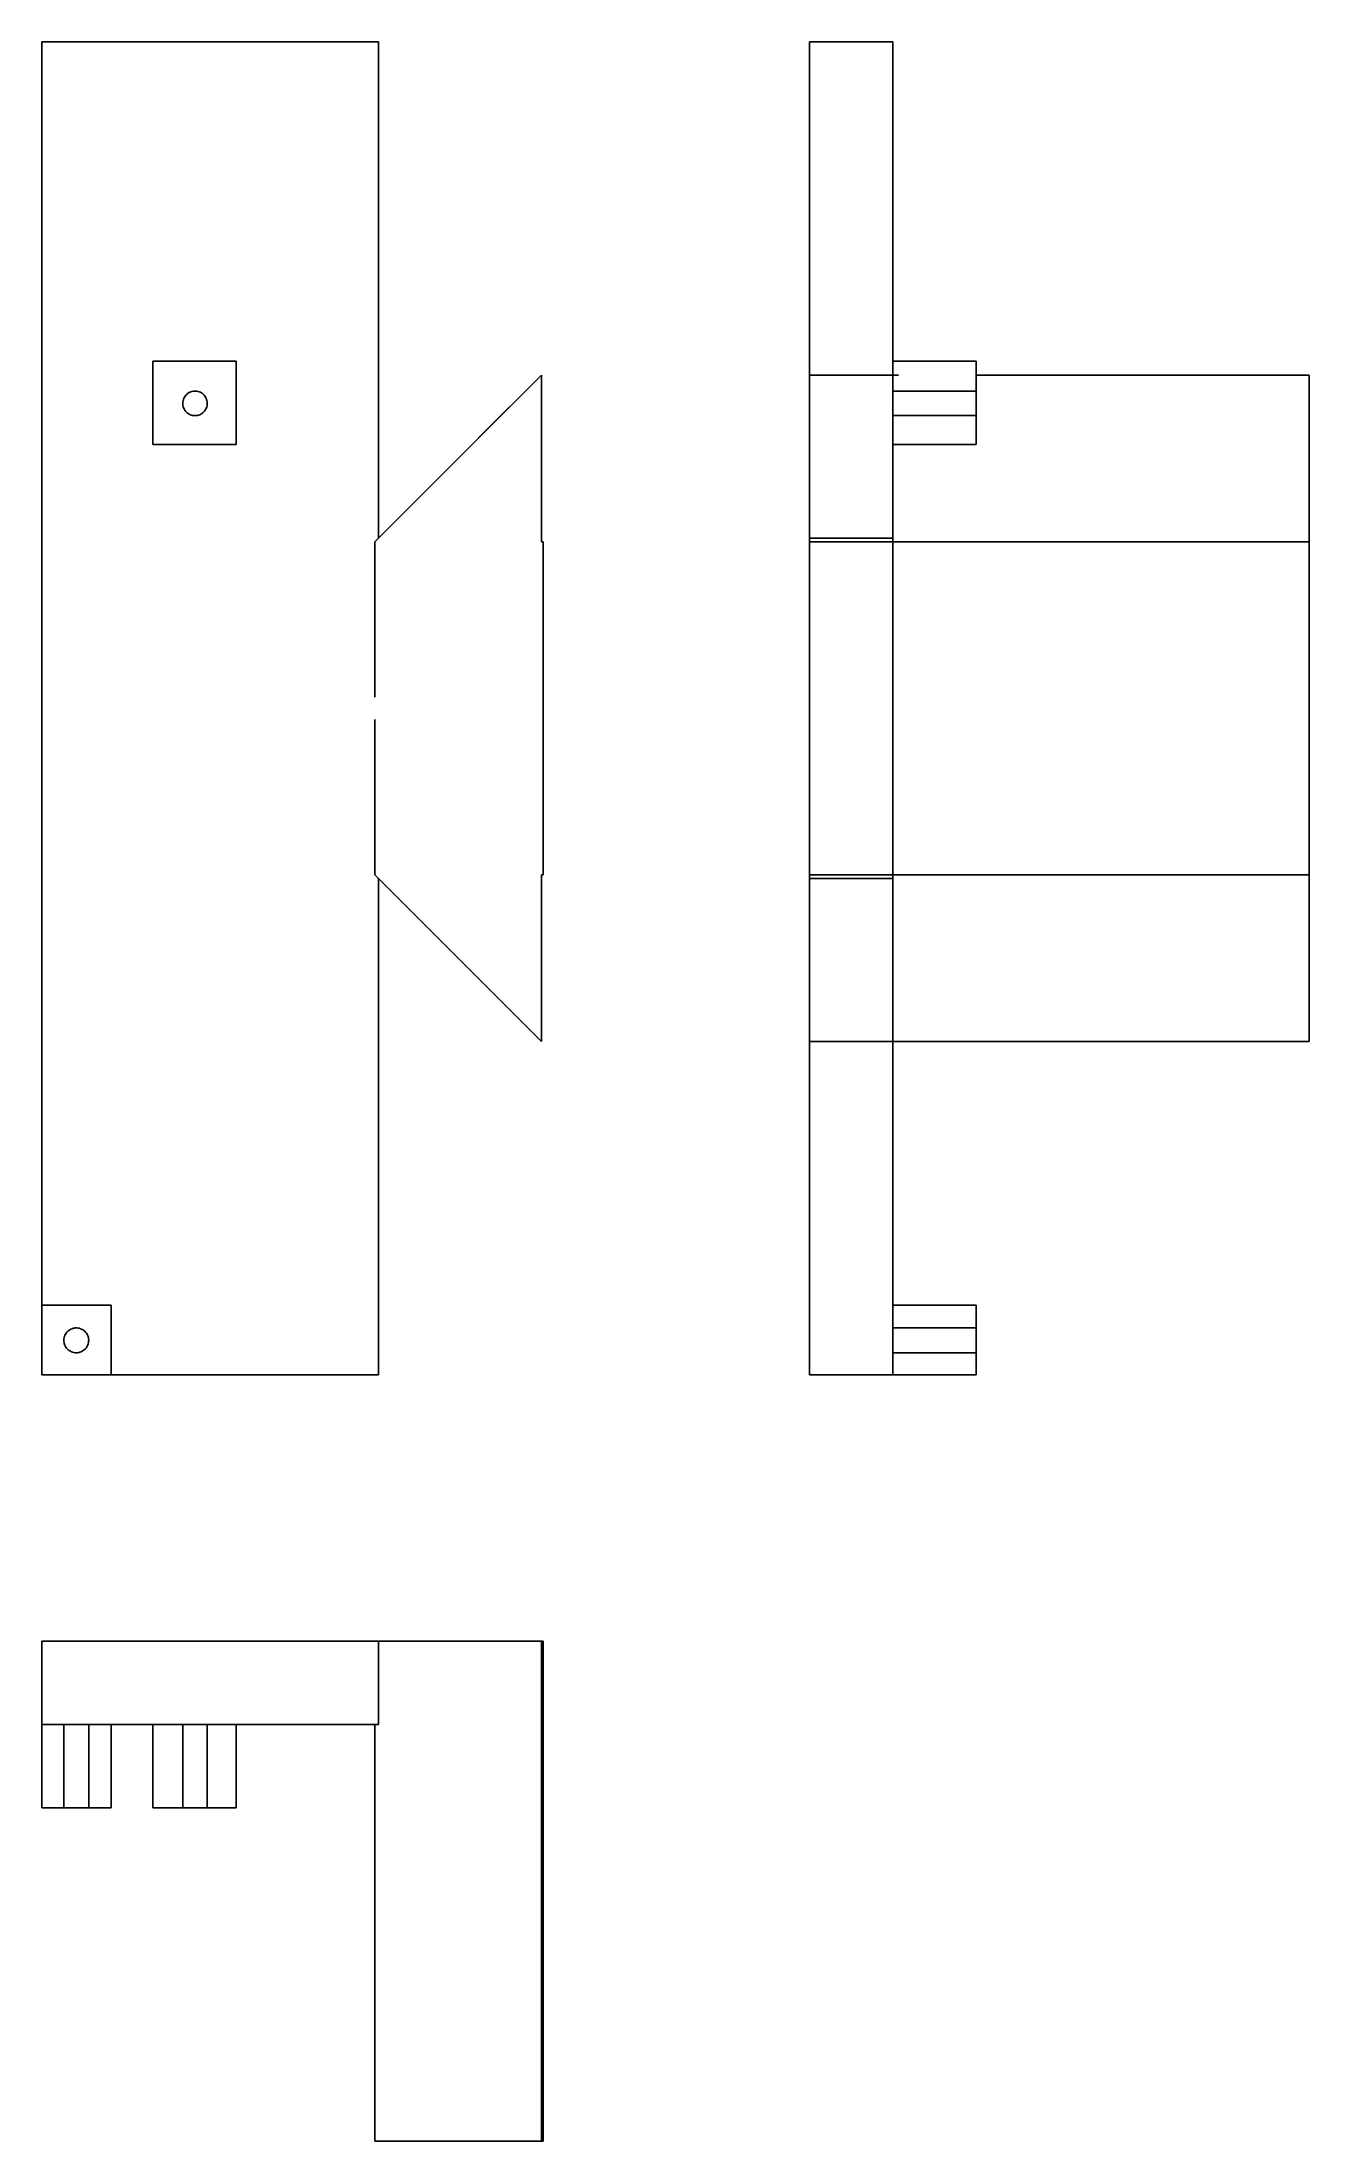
# Model space of a CAD drawing. Extents: x 0 to 1.43, y 0 to 2.36.
import ezdxf

# ---------------------------------------------------------------- set-up
doc = ezdxf.new("R2010")
doc.units = 0
doc.linetypes.add('HIDDEN', pattern=[0.075, 0.050025, -0.024975])
for name, color, linetype in [('FRONT', 7, 'CONTINUOUS'), ('FRONT_HID', 7, 'HIDDEN'), ('LEFT', 7, 'CONTINUOUS'), ('LEFT_HID', 7, 'HIDDEN'), ('TOP', 7, 'CONTINUOUS'), ('TOP_HID', 7, 'HIDDEN')]:
    doc.layers.add(name, color=color, linetype=linetype)

msp = doc.modelspace()

# ---------------------------------------------------------------- linework, layer by layer
at = {"layer": 'FRONT'}
for p, q in [((0.378947, 2.3625), (0, 2.3625)), ((0, 2.3625), (0, 0.8625)), ((0.378947, 1.803947), (0.378947, 2.3625)), ((0.5625, 1.9875), (0.378947, 1.803947)), ((0.5625, 1.8), (0.5625, 1.9875)), ((0.564474, 1.8), (0.5625, 1.8)), ((0.564474, 1.425), (0.564474, 1.8)), ((0.378947, 0.8625), (0.378947, 1.421053)), ((0.378947, 1.421053), (0.5625, 1.2375)), ((0.5625, 1.425), (0.564474, 1.425)), ((0.5625, 1.2375), (0.5625, 1.425)), ((0, 0.8625), (0.378947, 0.8625))]:
    msp.add_line(p, q, dxfattribs=at)
at = {"layer": 'FRONT_HID', "linetype": 'HIDDEN'}
for p, q in [((0, 2.3625), (0, 0.940625)), ((0.125, 1.909375), (0.125, 2.003125)), ((0.125, 2.003125), (0.21875, 2.003125)), ((0.21875, 2.003125), (0.125, 2.003125)), ((0.125, 2.003125), (0.125, 1.909375)), ((0.21875, 2.003125), (0.21875, 1.909375)), ((0.21875, 1.909375), (0.21875, 2.003125)), ((0.5625, 1.9875), (0.375, 1.8)), ((0.159775, 1.961439), (0.159272, 1.960157)), ((0.159272, 1.960157), (0.159775, 1.961439)), ((0.160404, 1.962664), (0.159775, 1.961439)), ((0.159775, 1.961439), (0.160404, 1.962664)), ((0.161151, 1.963821), (0.160404, 1.962664)), ((0.160404, 1.962664), (0.161151, 1.963821)), ((0.16201, 1.964898), (0.161151, 1.963821)), ((0.161151, 1.963821), (0.16201, 1.964898)), ((0.162971, 1.965884), (0.16201, 1.964898)), ((0.16201, 1.964898), (0.162971, 1.965884)), ((0.164026, 1.96677), (0.162971, 1.965884)), ((0.162971, 1.965884), (0.164026, 1.96677)), ((0.165164, 1.967545), (0.164026, 1.96677)), ((0.164026, 1.96677), (0.165164, 1.967545)), ((0.166374, 1.968204), (0.165164, 1.967545)), ((0.165164, 1.967545), (0.166374, 1.968204)), ((0.167643, 1.968739), (0.166374, 1.968204)), ((0.166374, 1.968204), (0.167643, 1.968739)), ((0.168959, 1.969145), (0.167643, 1.968739)), ((0.167643, 1.968739), (0.168959, 1.969145)), ((0.170309, 1.969418), (0.168959, 1.969145)), ((0.168959, 1.969145), (0.170309, 1.969418)), ((0.17168, 1.969555), (0.170309, 1.969418)), ((0.170309, 1.969418), (0.17168, 1.969555)), ((0.173057, 1.969555), (0.17168, 1.969555)), ((0.17168, 1.969555), (0.173057, 1.969555)), ((0.174428, 1.969418), (0.173057, 1.969555)), ((0.173057, 1.969555), (0.174428, 1.969418)), ((0.175778, 1.969145), (0.174428, 1.969418)), ((0.174428, 1.969418), (0.175778, 1.969145)), ((0.177094, 1.968739), (0.175778, 1.969145)), ((0.175778, 1.969145), (0.177094, 1.968739)), ((0.178363, 1.968204), (0.177094, 1.968739)), ((0.177094, 1.968739), (0.178363, 1.968204)), ((0.179572, 1.967545), (0.178363, 1.968204)), ((0.178363, 1.968204), (0.179572, 1.967545)), ((0.18071, 1.96677), (0.179572, 1.967545)), ((0.179572, 1.967545), (0.18071, 1.96677)), ((0.181766, 1.965884), (0.18071, 1.96677)), ((0.18071, 1.96677), (0.181766, 1.965884)), ((0.182727, 1.964898), (0.181766, 1.965884)), ((0.181766, 1.965884), (0.182727, 1.964898)), ((0.183586, 1.963821), (0.182727, 1.964898)), ((0.182727, 1.964898), (0.183586, 1.963821)), ((0.184333, 1.962664), (0.183586, 1.963821)), ((0.183586, 1.963821), (0.184333, 1.962664)), ((0.184962, 1.961439), (0.184333, 1.962664)), ((0.184333, 1.962664), (0.184962, 1.961439)), ((0.185465, 1.960157), (0.184962, 1.961439)), ((0.184962, 1.961439), (0.185465, 1.960157)), ((0.15866, 1.957474), (0.158557, 1.956101)), ((0.158557, 1.956101), (0.15866, 1.957474)), ((0.158557, 1.956101), (0.158591, 1.954724)), ((0.158591, 1.954724), (0.158557, 1.956101)), ((0.158591, 1.954724), (0.158763, 1.953357)), ((0.158763, 1.953357), (0.158591, 1.954724)), ((0.158899, 1.958831), (0.15866, 1.957474)), ((0.15866, 1.957474), (0.158899, 1.958831)), ((0.158763, 1.953357), (0.159069, 1.952015)), ((0.159069, 1.952015), (0.158763, 1.953357)), ((0.159272, 1.960157), (0.158899, 1.958831)), ((0.158899, 1.958831), (0.159272, 1.960157)), ((0.159069, 1.952015), (0.159508, 1.950709)), ((0.159508, 1.950709), (0.159069, 1.952015)), ((0.159508, 1.950709), (0.160074, 1.949454)), ((0.160074, 1.949454), (0.159508, 1.950709)), ((0.160074, 1.949454), (0.160763, 1.948261)), ((0.160763, 1.948261), (0.160074, 1.949454)), ((0.160763, 1.948261), (0.161567, 1.947143)), ((0.161567, 1.947143), (0.160763, 1.948261)), ((0.161567, 1.947143), (0.162478, 1.94611)), ((0.162478, 1.94611), (0.161567, 1.947143)), ((0.162478, 1.94611), (0.163488, 1.945173)), ((0.163488, 1.945173), (0.162478, 1.94611)), ((0.163488, 1.945173), (0.164586, 1.944341)), ((0.164586, 1.944341), (0.163488, 1.945173)), ((0.164586, 1.944341), (0.165761, 1.943623)), ((0.165761, 1.943623), (0.164586, 1.944341)), ((0.165761, 1.943623), (0.167002, 1.943026)), ((0.167002, 1.943026), (0.165761, 1.943623)), ((0.167002, 1.943026), (0.168296, 1.942555)), ((0.168296, 1.942555), (0.167002, 1.943026)), ((0.168296, 1.942555), (0.169631, 1.942215)), ((0.169631, 1.942215), (0.168296, 1.942555)), ((0.169631, 1.942215), (0.170993, 1.942009)), ((0.170993, 1.942009), (0.169631, 1.942215)), ((0.170993, 1.942009), (0.172368, 1.941941)), ((0.172368, 1.941941), (0.170993, 1.942009)), ((0.172368, 1.941941), (0.173744, 1.942009)), ((0.173744, 1.942009), (0.172368, 1.941941)), ((0.173744, 1.942009), (0.175106, 1.942215)), ((0.175106, 1.942215), (0.173744, 1.942009)), ((0.175106, 1.942215), (0.176441, 1.942555)), ((0.176441, 1.942555), (0.175106, 1.942215)), ((0.176441, 1.942555), (0.177735, 1.943026)), ((0.177735, 1.943026), (0.176441, 1.942555)), ((0.177735, 1.943026), (0.178976, 1.943623)), ((0.178976, 1.943623), (0.177735, 1.943026)), ((0.178976, 1.943623), (0.180151, 1.944341)), ((0.180151, 1.944341), (0.178976, 1.943623)), ((0.180151, 1.944341), (0.181249, 1.945173)), ((0.181249, 1.945173), (0.180151, 1.944341)), ((0.181249, 1.945173), (0.182259, 1.94611)), ((0.182259, 1.94611), (0.181249, 1.945173)), ((0.182259, 1.94611), (0.18317, 1.947143)), ((0.18317, 1.947143), (0.182259, 1.94611)), ((0.18317, 1.947143), (0.183974, 1.948261)), ((0.183974, 1.948261), (0.18317, 1.947143)), ((0.183974, 1.948261), (0.184663, 1.949454)), ((0.184663, 1.949454), (0.183974, 1.948261)), ((0.184663, 1.949454), (0.185229, 1.950709)), ((0.185229, 1.950709), (0.184663, 1.949454)), ((0.185229, 1.950709), (0.185668, 1.952015)), ((0.185668, 1.952015), (0.185229, 1.950709)), ((0.185838, 1.958831), (0.185465, 1.960157)), ((0.185465, 1.960157), (0.185838, 1.958831)), ((0.185668, 1.952015), (0.185974, 1.953357)), ((0.185974, 1.953357), (0.185668, 1.952015)), ((0.186077, 1.957474), (0.185838, 1.958831)), ((0.185838, 1.958831), (0.186077, 1.957474)), ((0.185974, 1.953357), (0.186146, 1.954724)), ((0.186146, 1.954724), (0.185974, 1.953357)), ((0.18618, 1.956101), (0.186077, 1.957474)), ((0.186077, 1.957474), (0.18618, 1.956101)), ((0.186146, 1.954724), (0.18618, 1.956101)), ((0.18618, 1.956101), (0.186146, 1.954724)), ((0.21875, 1.909375), (0.125, 1.909375)), ((0.125, 1.909375), (0.21875, 1.909375)), ((0.375, 1.8), (0.378947, 1.803947)), ((0.375, 1.8), (0.375, 1.425)), ((0.375, 1.425), (0.375, 1.8)), ((0.378947, 1.421053), (0.375, 1.425)), ((0.375, 1.425), (0.5625, 1.2375)), ((0, 0.940625), (0, 0.8625)), ((0.078125, 0.940625), (0, 0.940625)), ((0, 0.940625), (0, 0.8625)), ((0.078125, 0.940625), (0, 0.940625)), ((0.078125, 0.8625), (0.078125, 0.940625)), ((0.078125, 0.8625), (0.078125, 0.940625)), ((0.02478, 0.90289), (0.024675, 0.9015)), ((0.02478, 0.90289), (0.024675, 0.9015)), ((0.024675, 0.9015), (0.02471, 0.900107)), ((0.024675, 0.9015), (0.02471, 0.900107)), ((0.02471, 0.900107), (0.024883, 0.898724)), ((0.02471, 0.900107), (0.024883, 0.898724)), ((0.025022, 0.904262), (0.02478, 0.90289)), ((0.025022, 0.904262), (0.02478, 0.90289)), ((0.024883, 0.898724), (0.025194, 0.897365)), ((0.024883, 0.898724), (0.025194, 0.897365)), ((0.025399, 0.905604), (0.025022, 0.904262)), ((0.025399, 0.905604), (0.025022, 0.904262)), ((0.025908, 0.906901), (0.025399, 0.905604)), ((0.025908, 0.906901), (0.025399, 0.905604)), ((0.026544, 0.908141), (0.025908, 0.906901)), ((0.026544, 0.908141), (0.025908, 0.906901)), ((0.0273, 0.909312), (0.026544, 0.908141)), ((0.0273, 0.909312), (0.026544, 0.908141)), ((0.028169, 0.910402), (0.0273, 0.909312)), ((0.028169, 0.910402), (0.0273, 0.909312)), ((0.029142, 0.9114), (0.028169, 0.910402)), ((0.029142, 0.9114), (0.028169, 0.910402)), ((0.03021, 0.912295), (0.029142, 0.9114)), ((0.03021, 0.912295), (0.029142, 0.9114)), ((0.031362, 0.913081), (0.03021, 0.912295)), ((0.031362, 0.913081), (0.03021, 0.912295)), ((0.032586, 0.913747), (0.031362, 0.913081)), ((0.032586, 0.913747), (0.031362, 0.913081)), ((0.03387, 0.914288), (0.032586, 0.913747)), ((0.03387, 0.914288), (0.032586, 0.913747)), ((0.035202, 0.914699), (0.03387, 0.914288)), ((0.035202, 0.914699), (0.03387, 0.914288)), ((0.036568, 0.914975), (0.035202, 0.914699)), ((0.036568, 0.914975), (0.035202, 0.914699)), ((0.037954, 0.915114), (0.036568, 0.914975)), ((0.037954, 0.915114), (0.036568, 0.914975)), ((0.039348, 0.915114), (0.037954, 0.915114)), ((0.039348, 0.915114), (0.037954, 0.915114)), ((0.040735, 0.914975), (0.039348, 0.915114)), ((0.040735, 0.914975), (0.039348, 0.915114)), ((0.042101, 0.914699), (0.040735, 0.914975)), ((0.042101, 0.914699), (0.040735, 0.914975)), ((0.043433, 0.914288), (0.042101, 0.914699)), ((0.043433, 0.914288), (0.042101, 0.914699)), ((0.044717, 0.913747), (0.043433, 0.914288)), ((0.044717, 0.913747), (0.043433, 0.914288)), ((0.045941, 0.913081), (0.044717, 0.913747)), ((0.045941, 0.913081), (0.044717, 0.913747)), ((0.047093, 0.912295), (0.045941, 0.913081)), ((0.047093, 0.912295), (0.045941, 0.913081)), ((0.04816, 0.9114), (0.047093, 0.912295)), ((0.04816, 0.9114), (0.047093, 0.912295)), ((0.049133, 0.910402), (0.04816, 0.9114)), ((0.049133, 0.910402), (0.04816, 0.9114)), ((0.050002, 0.909312), (0.049133, 0.910402)), ((0.050002, 0.909312), (0.049133, 0.910402)), ((0.050759, 0.908141), (0.050002, 0.909312)), ((0.050759, 0.908141), (0.050002, 0.909312)), ((0.051394, 0.906901), (0.050759, 0.908141)), ((0.051394, 0.906901), (0.050759, 0.908141)), ((0.051904, 0.905604), (0.051394, 0.906901)), ((0.051904, 0.905604), (0.051394, 0.906901)), ((0.052281, 0.904262), (0.051904, 0.905604)), ((0.052281, 0.904262), (0.051904, 0.905604)), ((0.052109, 0.897365), (0.052419, 0.898724)), ((0.052109, 0.897365), (0.052419, 0.898724)), ((0.052523, 0.90289), (0.052281, 0.904262)), ((0.052523, 0.90289), (0.052281, 0.904262)), ((0.052419, 0.898724), (0.052592, 0.900107)), ((0.052419, 0.898724), (0.052592, 0.900107)), ((0.052627, 0.9015), (0.052523, 0.90289)), ((0.052627, 0.9015), (0.052523, 0.90289)), ((0.052592, 0.900107), (0.052627, 0.9015)), ((0.052592, 0.900107), (0.052627, 0.9015)), ((0.025194, 0.897365), (0.025637, 0.896044)), ((0.025194, 0.897365), (0.025637, 0.896044)), ((0.025637, 0.896044), (0.026211, 0.894773)), ((0.025637, 0.896044), (0.026211, 0.894773)), ((0.026211, 0.894773), (0.026908, 0.893566)), ((0.026211, 0.894773), (0.026908, 0.893566)), ((0.026908, 0.893566), (0.027721, 0.892435)), ((0.026908, 0.893566), (0.027721, 0.892435)), ((0.027721, 0.892435), (0.028643, 0.89139)), ((0.027721, 0.892435), (0.028643, 0.89139)), ((0.028643, 0.89139), (0.029665, 0.890442)), ((0.028643, 0.89139), (0.029665, 0.890442)), ((0.029665, 0.890442), (0.030776, 0.8896)), ((0.029665, 0.890442), (0.030776, 0.8896)), ((0.030776, 0.8896), (0.031965, 0.888874)), ((0.030776, 0.8896), (0.031965, 0.888874)), ((0.031965, 0.888874), (0.033221, 0.888269)), ((0.031965, 0.888874), (0.033221, 0.888269)), ((0.033221, 0.888269), (0.034531, 0.887792)), ((0.033221, 0.888269), (0.034531, 0.887792)), ((0.034531, 0.887792), (0.035881, 0.887448)), ((0.034531, 0.887792), (0.035881, 0.887448)), ((0.035881, 0.887448), (0.037259, 0.887241)), ((0.035881, 0.887448), (0.037259, 0.887241)), ((0.037259, 0.887241), (0.038651, 0.887171)), ((0.037259, 0.887241), (0.038651, 0.887171)), ((0.038651, 0.887171), (0.040043, 0.887241)), ((0.038651, 0.887171), (0.040043, 0.887241)), ((0.040043, 0.887241), (0.041421, 0.887448)), ((0.040043, 0.887241), (0.041421, 0.887448)), ((0.041421, 0.887448), (0.042772, 0.887792)), ((0.041421, 0.887448), (0.042772, 0.887792)), ((0.042772, 0.887792), (0.044082, 0.888269)), ((0.042772, 0.887792), (0.044082, 0.888269)), ((0.044082, 0.888269), (0.045337, 0.888874)), ((0.044082, 0.888269), (0.045337, 0.888874)), ((0.045337, 0.888874), (0.046527, 0.8896)), ((0.045337, 0.888874), (0.046527, 0.8896)), ((0.046527, 0.8896), (0.047638, 0.890442)), ((0.046527, 0.8896), (0.047638, 0.890442)), ((0.047638, 0.890442), (0.048659, 0.89139)), ((0.047638, 0.890442), (0.048659, 0.89139)), ((0.048659, 0.89139), (0.049582, 0.892435)), ((0.048659, 0.89139), (0.049582, 0.892435)), ((0.049582, 0.892435), (0.050395, 0.893566)), ((0.049582, 0.892435), (0.050395, 0.893566)), ((0.050395, 0.893566), (0.051092, 0.894773)), ((0.050395, 0.893566), (0.051092, 0.894773)), ((0.051092, 0.894773), (0.051665, 0.896044)), ((0.051092, 0.894773), (0.051665, 0.896044)), ((0.051665, 0.896044), (0.052109, 0.897365)), ((0.051665, 0.896044), (0.052109, 0.897365)), ((0, 0.8625), (0.078125, 0.8625)), ((0, 0.8625), (0.078125, 0.8625)), ((0.078125, 0.8625), (0.378947, 0.8625))]:
    msp.add_line(p, q, dxfattribs=at)
at = {"layer": 'LEFT'}
for p, q in [((0.864474, 2.3625), (0.864474, 0.8625)), ((0.864474, 2.3625), (0.958224, 2.3625)), ((0.958224, 2.3625), (0.958224, 0.940625)), ((0.958224, 2.003125), (1.051974, 2.003125)), ((1.051974, 2.003125), (1.051974, 1.909375)), ((1.051974, 1.9875), (1.426974, 1.9875)), ((1.426974, 1.9875), (1.426974, 1.8)), ((0.958224, 1.909375), (1.051974, 1.909375)), ((0.958224, 1.8), (1.426974, 1.8)), ((1.426974, 1.8), (1.426974, 1.425)), ((0.958224, 1.425), (1.426974, 1.425)), ((1.426974, 1.425), (1.426974, 1.2375)), ((0.958224, 1.2375), (1.426974, 1.2375)), ((0.958224, 0.940625), (1.051974, 0.940625)), ((1.051974, 0.940625), (1.051974, 0.8625)), ((0.864474, 0.8625), (0.958224, 0.8625)), ((0.958224, 0.8625), (1.051974, 0.8625))]:
    msp.add_line(p, q, dxfattribs=at)
at = {"layer": 'LEFT_HID', "linetype": 'HIDDEN'}
for p, q in [((0.864474, 1.803947), (0.864474, 2.3625)), ((0.958224, 1.803947), (0.958224, 2.3625)), ((0.864474, 2.003125), (0.864474, 1.909375)), ((0.864474, 1.909375), (0.864474, 2.003125)), ((0.864474, 1.8), (0.864474, 1.9875)), ((0.864474, 1.9875), (0.864474, 1.803947)), ((0.864474, 1.9875), (1.051974, 1.9875)), ((0.958224, 2.003125), (0.958224, 1.909375)), ((0.958224, 1.909375), (0.958224, 2.003125)), ((0.864474, 1.968257), (0.864474, 1.969134)), ((0.864474, 1.969134), (0.864474, 1.968257)), ((0.864474, 1.967379), (0.864474, 1.968257)), ((0.864474, 1.968257), (0.864474, 1.967379)), ((0.864474, 1.966502), (0.864474, 1.967379)), ((0.864474, 1.967379), (0.864474, 1.966502)), ((0.864474, 1.965625), (0.864474, 1.966502)), ((0.864474, 1.966502), (0.864474, 1.965625)), ((0.864474, 1.964748), (0.864474, 1.965625)), ((0.864474, 1.965625), (0.864474, 1.964748)), ((0.864474, 1.963871), (0.864474, 1.964748)), ((0.864474, 1.964748), (0.864474, 1.963871)), ((0.864474, 1.962993), (0.864474, 1.963871)), ((0.864474, 1.963871), (0.864474, 1.962993)), ((0.864474, 1.962116), (0.864474, 1.962993)), ((0.864474, 1.962993), (0.864474, 1.962116)), ((0.864474, 1.961239), (0.864474, 1.962116)), ((0.864474, 1.962116), (0.864474, 1.961239)), ((0.864474, 1.960362), (0.864474, 1.961239)), ((0.864474, 1.961239), (0.864474, 1.960362)), ((0.958224, 1.941941), (0.958224, 1.969572)), ((0.958224, 1.969572), (0.958224, 1.941941)), ((1.051974, 1.969572), (0.958224, 1.969572)), ((1.051974, 1.941941), (1.051974, 1.969572)), ((1.051974, 1.969572), (1.051974, 1.941941)), ((0.864474, 1.959485), (0.864474, 1.960362)), ((0.864474, 1.960362), (0.864474, 1.959485)), ((0.864474, 1.958607), (0.864474, 1.959485)), ((0.864474, 1.959485), (0.864474, 1.958607)), ((0.864474, 1.95773), (0.864474, 1.958607)), ((0.864474, 1.958607), (0.864474, 1.95773)), ((0.864474, 1.956853), (0.864474, 1.95773)), ((0.864474, 1.95773), (0.864474, 1.956853)), ((0.864474, 1.955976), (0.864474, 1.956853)), ((0.864474, 1.956853), (0.864474, 1.955976)), ((0.864474, 1.955099), (0.864474, 1.955976)), ((0.864474, 1.955976), (0.864474, 1.955099)), ((0.864474, 1.954221), (0.864474, 1.955099)), ((0.864474, 1.955099), (0.864474, 1.954221)), ((0.864474, 1.953344), (0.864474, 1.954221)), ((0.864474, 1.954221), (0.864474, 1.953344)), ((0.864474, 1.952467), (0.864474, 1.953344)), ((0.864474, 1.953344), (0.864474, 1.952467)), ((0.864474, 1.95159), (0.864474, 1.952467)), ((0.864474, 1.952467), (0.864474, 1.95159)), ((0.864474, 1.950713), (0.864474, 1.95159)), ((0.864474, 1.95159), (0.864474, 1.950713)), ((0.864474, 1.949836), (0.864474, 1.950713)), ((0.864474, 1.950713), (0.864474, 1.949836)), ((0.864474, 1.948958), (0.864474, 1.949836)), ((0.864474, 1.949836), (0.864474, 1.948958)), ((0.864474, 1.948081), (0.864474, 1.948958)), ((0.864474, 1.948958), (0.864474, 1.948081)), ((0.864474, 1.947204), (0.864474, 1.948081)), ((0.864474, 1.948081), (0.864474, 1.947204)), ((0.864474, 1.946327), (0.864474, 1.947204)), ((0.864474, 1.947204), (0.864474, 1.946327)), ((0.864474, 1.94545), (0.864474, 1.946327)), ((0.864474, 1.946327), (0.864474, 1.94545)), ((0.864474, 1.944572), (0.864474, 1.94545)), ((0.864474, 1.94545), (0.864474, 1.944572)), ((0.864474, 1.943695), (0.864474, 1.944572)), ((0.864474, 1.944572), (0.864474, 1.943695)), ((0.864474, 1.942818), (0.864474, 1.943695)), ((0.864474, 1.943695), (0.864474, 1.942818)), ((0.864474, 1.941941), (0.864474, 1.942818)), ((0.864474, 1.942818), (0.864474, 1.941941)), ((0.958224, 1.941941), (1.051974, 1.941941)), ((0.864474, 1.8), (0.864474, 1.803947)), ((0.864474, 1.803947), (0.864474, 1.8)), ((0.864474, 1.803947), (0.958224, 1.803947)), ((0.864474, 1.8), (0.864474, 1.425)), ((0.864474, 1.425), (0.864474, 1.8)), ((0.864474, 1.425), (0.864474, 1.8)), ((0.864474, 1.8), (1.426974, 1.8)), ((0.864474, 1.8), (1.426974, 1.8)), ((0.958224, 1.8), (0.958224, 1.803947)), ((0.958224, 1.425), (0.958224, 1.8)), ((0.864474, 1.425), (0.864474, 1.421053)), ((0.864474, 1.421053), (0.864474, 1.425)), ((0.864474, 1.425), (1.426974, 1.425)), ((0.864474, 1.425), (1.426974, 1.425)), ((0.864474, 1.2375), (0.864474, 1.425)), ((0.864474, 0.8625), (0.864474, 1.421053)), ((0.864474, 1.421053), (0.864474, 1.2375)), ((0.958224, 1.421053), (0.864474, 1.421053)), ((0.958224, 1.421053), (0.958224, 1.425)), ((0.958224, 0.8625), (0.958224, 1.421053)), ((0.864474, 1.2375), (0.958224, 1.2375)), ((0.958224, 0.8625), (0.958224, 0.940625)), ((0.958224, 0.887171), (0.958224, 0.915132)), ((0.958224, 0.915132), (0.958224, 0.887171)), ((1.051974, 0.915132), (0.958224, 0.915132)), ((1.051974, 0.887171), (1.051974, 0.915132)), ((1.051974, 0.915132), (1.051974, 0.887171)), ((0.958224, 0.887171), (1.051974, 0.887171))]:
    msp.add_line(p, q, dxfattribs=at)
at = {"layer": 'TOP'}
for p, q in [((0.378947, 0.5625), (0, 0.5625)), ((0, 0.5625), (0, 0.46875)), ((0.5625, 0.5625), (0.378947, 0.5625)), ((0.378947, 0.5625), (0.378947, 0.46875)), ((0.564474, 0.5625), (0.5625, 0.5625)), ((0.5625, 0.5625), (0.5625, 0)), ((0.564474, 0.5625), (0.564474, 0)), ((0.378947, 0.46875), (0, 0.46875)), ((0, 0.46875), (0, 0.375)), ((0.078125, 0.46875), (0.078125, 0.375)), ((0.125, 0.46875), (0.125, 0.375)), ((0.21875, 0.46875), (0.21875, 0.375)), ((0.375, 0.46875), (0.375, 0)), ((0.078125, 0.375), (0, 0.375)), ((0.21875, 0.375), (0.125, 0.375)), ((0.5625, 0), (0.375, 0)), ((0.564474, 0), (0.5625, 0))]:
    msp.add_line(p, q, dxfattribs=at)
at = {"layer": 'TOP_HID', "linetype": 'HIDDEN'}
for p, q in [((0.125, 0.5625), (0.21875, 0.5625)), ((0.21875, 0.5625), (0.125, 0.5625)), ((0.159968, 0.5625), (0.159113, 0.5625)), ((0.159113, 0.5625), (0.15954, 0.5625)), ((0.15954, 0.5625), (0.160396, 0.5625)), ((0.160823, 0.5625), (0.159968, 0.5625)), ((0.160396, 0.5625), (0.161251, 0.5625)), ((0.161678, 0.5625), (0.160823, 0.5625)), ((0.161251, 0.5625), (0.162106, 0.5625)), ((0.162534, 0.5625), (0.161678, 0.5625)), ((0.162106, 0.5625), (0.162961, 0.5625)), ((0.163389, 0.5625), (0.162534, 0.5625)), ((0.162961, 0.5625), (0.163816, 0.5625)), ((0.164244, 0.5625), (0.163389, 0.5625)), ((0.163816, 0.5625), (0.164672, 0.5625)), ((0.165099, 0.5625), (0.164244, 0.5625)), ((0.164672, 0.5625), (0.165527, 0.5625)), ((0.165954, 0.5625), (0.165099, 0.5625)), ((0.165527, 0.5625), (0.166382, 0.5625)), ((0.16681, 0.5625), (0.165954, 0.5625)), ((0.166382, 0.5625), (0.167237, 0.5625)), ((0.167665, 0.5625), (0.16681, 0.5625)), ((0.167237, 0.5625), (0.168092, 0.5625)), ((0.16852, 0.5625), (0.167665, 0.5625)), ((0.168092, 0.5625), (0.168948, 0.5625)), ((0.169375, 0.5625), (0.16852, 0.5625)), ((0.168948, 0.5625), (0.169803, 0.5625)), ((0.17023, 0.5625), (0.169375, 0.5625)), ((0.169803, 0.5625), (0.170658, 0.5625)), ((0.171086, 0.5625), (0.17023, 0.5625)), ((0.170658, 0.5625), (0.171513, 0.5625)), ((0.171941, 0.5625), (0.171086, 0.5625)), ((0.171513, 0.5625), (0.172368, 0.5625)), ((0.172796, 0.5625), (0.171941, 0.5625)), ((0.172368, 0.5625), (0.173224, 0.5625)), ((0.173651, 0.5625), (0.172796, 0.5625)), ((0.173224, 0.5625), (0.174079, 0.5625)), ((0.174506, 0.5625), (0.173651, 0.5625)), ((0.174079, 0.5625), (0.174934, 0.5625)), ((0.175362, 0.5625), (0.174506, 0.5625)), ((0.174934, 0.5625), (0.175789, 0.5625)), ((0.176217, 0.5625), (0.175362, 0.5625)), ((0.175789, 0.5625), (0.176644, 0.5625)), ((0.177072, 0.5625), (0.176217, 0.5625)), ((0.176644, 0.5625), (0.1775, 0.5625)), ((0.177927, 0.5625), (0.177072, 0.5625)), ((0.1775, 0.5625), (0.178355, 0.5625)), ((0.178782, 0.5625), (0.177927, 0.5625)), ((0.178355, 0.5625), (0.17921, 0.5625)), ((0.179638, 0.5625), (0.178782, 0.5625)), ((0.17921, 0.5625), (0.180065, 0.5625)), ((0.180493, 0.5625), (0.179638, 0.5625)), ((0.180065, 0.5625), (0.18092, 0.5625)), ((0.181348, 0.5625), (0.180493, 0.5625)), ((0.18092, 0.5625), (0.181776, 0.5625)), ((0.182203, 0.5625), (0.181348, 0.5625)), ((0.181776, 0.5625), (0.182631, 0.5625)), ((0.183058, 0.5625), (0.182203, 0.5625)), ((0.182631, 0.5625), (0.183486, 0.5625)), ((0.183914, 0.5625), (0.183058, 0.5625)), ((0.183486, 0.5625), (0.184341, 0.5625)), ((0.184769, 0.5625), (0.183914, 0.5625)), ((0.184341, 0.5625), (0.185196, 0.5625)), ((0.185624, 0.5625), (0.184769, 0.5625)), ((0.185196, 0.5625), (0.185624, 0.5625)), ((0.375, 0.5625), (0.378947, 0.5625)), ((0.378947, 0.5625), (0.375, 0.5625)), ((0.378947, 0.5625), (0.375, 0.5625)), ((0.375, 0.5625), (0.378947, 0.5625)), ((0.078125, 0.46875), (0, 0.46875)), ((0.052632, 0.46875), (0.024671, 0.46875)), ((0.024671, 0.46875), (0.038651, 0.46875)), ((0.024671, 0.375), (0.024671, 0.46875)), ((0.038651, 0.46875), (0.052632, 0.46875)), ((0.052632, 0.375), (0.052632, 0.46875)), ((0.078125, 0.46875), (0.378947, 0.46875)), ((0.21875, 0.46875), (0.125, 0.46875)), ((0.125, 0.46875), (0.21875, 0.46875)), ((0.172368, 0.46875), (0.158553, 0.46875)), ((0.158553, 0.46875), (0.186184, 0.46875)), ((0.158553, 0.375), (0.158553, 0.46875)), ((0.186184, 0.46875), (0.172368, 0.46875)), ((0.186184, 0.375), (0.186184, 0.46875)), ((0.375, 0.46875), (0.378947, 0.46875)), ((0.378947, 0.46875), (0.375, 0.46875)), ((0.052632, 0.375), (0.024671, 0.375)), ((0.024671, 0.375), (0.038651, 0.375)), ((0.038651, 0.375), (0.052632, 0.375)), ((0.186184, 0.375), (0.158553, 0.375)), ((0.158553, 0.375), (0.172368, 0.375)), ((0.172368, 0.375), (0.186184, 0.375))]:
    msp.add_line(p, q, dxfattribs=at)

doc.saveas('drawing.dxf')
